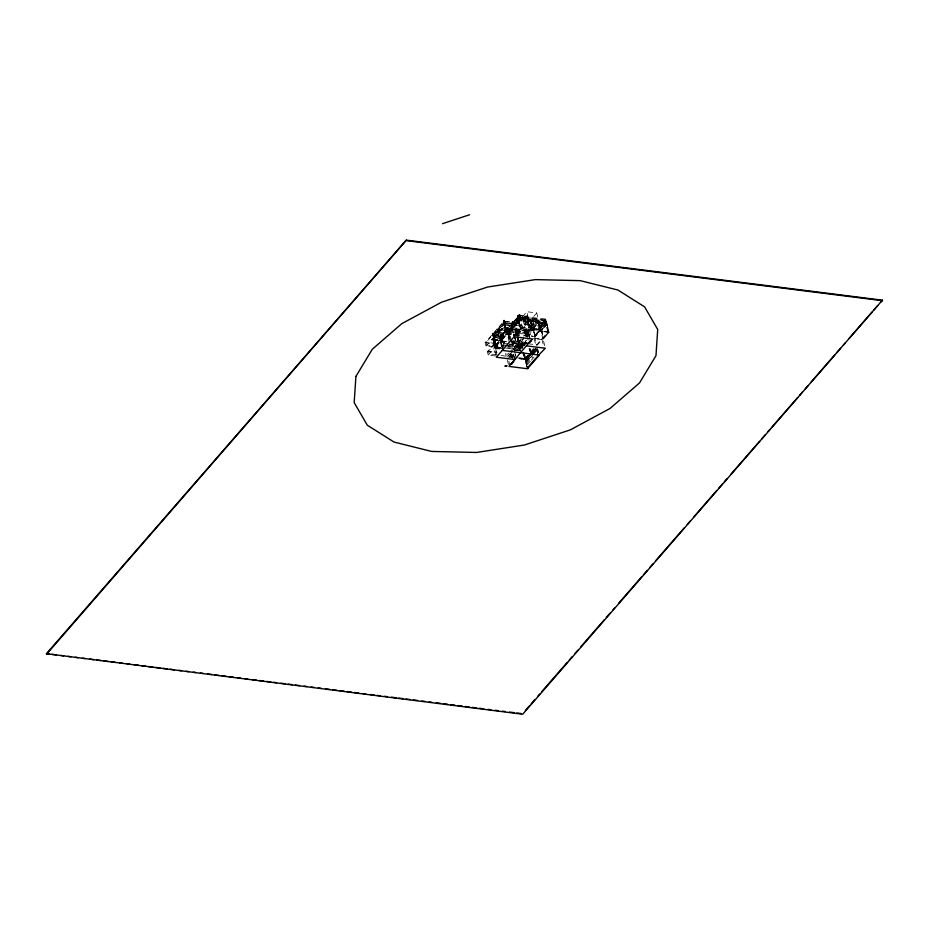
<?xml version="1.0" encoding="UTF-8"?>
<svg xmlns="http://www.w3.org/2000/svg" width="929" height="929" viewBox="0 0 929 929"><rect width="100%" height="100%" fill="white"/><g stroke="black" fill="none" stroke-linecap="round" stroke-linejoin="round"><path stroke-width="0.7" stroke-dasharray="4.64 3.48" d="M493.218 334.057L501.219 334.997L507.722 328.32L525.64 330.445L533.153 322.653L525.733 330.852L507.095 329.04M503.982 344.984L521.808 346.947M507.095 331.235L518.603 317.939L501.974 336.472L493.311 335.694L503.971 322.653C516.652 324.221 511.507 324.105 520.565 316.441M522.574 346.9L525.965 342.371M522.307 345.704L526.917 340.42M533.13 323.733L525.942 331.688L508.024 329.563L501.521 336.24L493.531 335.346L504.435 322.804L514.352 323.199M545.625 321.19L540.051 327.496L545.404 320.668L518.812 317.416L545.323 320.575M545.021 319.901L518.684 316.162L545.706 319.042L544.591 319.402L545.52 323.211L540.063 329.47M521.599 345.576L509.243 344.02M518.034 316.661L501.683 335.206L493.287 334.579L492.962 333.72M545.114 319.797L539.656 326.334L545.323 320.122M507.873 343.846L503.634 343.544L507.849 344.264M505.074 326.288L506.758 333.197L505.864 333.093L504.18 326.172L505.074 326.288L494.762 338.133L493.868 338.017L505.295 325.138L513.145 326.125L502.043 338.888L504.064 347.179L486.947 345.019L486.273 342.255L504.087 321.597L513.354 322.34L519.613 315.709L527.962 316.208L519.81 315.221L513.423 321.875L503.936 321.202L485.159 342.627L486.006 346.087L504.354 348.352M485.159 342.627L494.437 343.8L492.428 333.267L493.206 333.372L494.135 337.169L501.846 338.144L500.917 334.335L501.706 334.44L502.38 337.204L493.102 336.031L492.428 333.267M493.102 336.031L504.122 323.362L503.448 320.598L504.668 320.191L505.341 322.967L493.45 336.635L501.161 337.599L507.211 330.654L506.967 327.391L507.745 327.484L508.418 330.259L495.552 344.938L496.446 345.042L494.762 338.133M493.589 337.901L495.726 345.855L493.589 337.901L505.155 324.5L504.668 320.191M486.006 346.087L498.049 332.268L497.375 329.505L505.933 330.585L506.781 334.034M503.228 349.339L501.079 340.56L493.938 339.666L493.45 340.235L500.58 341.129L502.357 348.398L495.215 347.492L493.055 338.876L504.296 325.603L506.224 333.128M494.228 338.063L504.54 326.218M493.102 339.724L494.948 347.794L493.102 339.724L500.952 340.722L502.891 348.665M501.161 337.599L500.917 334.335M545.3 319.495L545.985 322.258L518.15 318.752L517.871 315.535L518.591 315.616L519.265 318.392L518.545 318.299L517.871 315.535M503.959 346.006L501.706 334.44M507.211 330.654L507.989 330.759L507.745 327.484M514.62 324.128L520.565 317.3L519.892 314.536L518.777 314.815L519.45 317.579L513.4 324.535L512.727 321.771L513.946 321.364L514.62 324.128L505.341 322.967M495.331 355.97L488.189 355.075L487.353 351.615L493.299 344.775L491.952 339.248L501.23 340.42L502.914 347.33M518.312 316.963L499.965 338.04L499.245 337.947L511.147 324.279L514.178 336.728M515.316 335.741L520.867 329.354L518.591 315.616M494.437 343.8L494.832 343.335L486.273 342.255M506.909 341.756L501.195 341.036L520.484 318.717L519.892 314.536M496.272 354.913L489.13 354.019L488.457 351.243L494.007 344.868L493.299 344.775M509.197 341.884L506.653 331.967L520.554 316.859M495.912 344.984L507.896 331.188L526.441 333.534L537.473 320.865L520.484 318.717M547.808 332.083L545.787 323.791L534.686 336.542L507.617 333.093L507.362 332.059L519.357 318.275M495.505 346.099L506.758 333.197M488.189 355.075L494.681 347.632L494.007 344.868M495.087 347.179L500.243 341.257L498.211 332.954L515.34 335.114M500.638 340.804L512.134 327.589L511.461 324.825L520.019 325.905M495.215 347.492L495.714 346.923L493.938 339.666M518.382 320.923L520.472 328.924L518.382 320.923L507.675 333.221L509.278 339.875M504.691 342.487L500.406 341.953L495.25 347.876L497.27 356.167M509.115 338.435L507.849 333.244L519.381 320.459L527.231 321.446L529.263 329.749L523.712 336.124M536.73 312.968L532.236 318.136L533.838 324.709L533.049 324.616L533.304 325.649L524.223 324.5L522.365 316.894L526.871 311.726L536.73 312.968L540.527 328.529L539.819 328.436L545.764 321.608M508.314 333.383L518.626 321.539L520.31 328.448L513.749 335.996M511.438 340.525L509.417 332.234L520.519 319.471L537.868 321.364L529.925 320.493M510.532 340.362L508.848 333.453L519.16 321.608L518.266 321.492L519.95 328.413L513.389 335.95M527.997 317.277L527.358 317.973L523.782 317.463L524.409 316.766L527.997 317.277L529.751 324.476L529.124 325.173L525.535 324.674L523.782 317.463L525.826 324.558L529.425 324.825M523.968 317.706L525.919 324.465M487.353 351.615L497.027 352.323L488.457 351.243M527.219 318.124L527.66 317.625L530.68 329.923L523.282 338.435M513.876 334.428L515.967 341.477L519.311 341.791M498.049 332.268L517.604 334.765L514.109 334.626L515.816 341.651M524.223 324.5L528.392 319.715L526.871 311.726M514.051 336.077L520.693 328.669M514.283 336.054L527.231 321.446M516.187 334.173L522.226 327.229L519.114 314.432M515.862 335.137L521.413 328.761L519.381 320.459M516.071 335.218L522.551 327.774L520.519 319.471M529.878 319.901L525.675 324.732L524.002 317.672M517.36 335.044L517.801 334.533L519.381 341.721M529.971 321.329L530.459 320.76L532.317 328.367L531.818 328.936L529.971 321.329L538.704 322.433L540.562 330.039L535.29 336.542L540.841 330.167L538.82 321.864L533.269 328.239L535.29 336.542M533.141 320.319L528.938 325.15L527.266 318.078M507.884 330.863L525.663 333.105L525.524 329.725L526.302 329.83L526.975 332.594L508.418 330.259M514.411 334.277L515.641 341.628L515.084 339.19M526.302 329.83L524.99 330.341M533.443 324.012L526.046 332.094L507.397 330.283M525.663 333.105L533.049 324.616M501.033 355.517L506.259 356.179L509.034 352.985M509.963 351.917L517.36 343.416L516.35 339.271M510.311 341.512L518.161 342.499L522.783 337.192M526.975 332.594L533.838 324.709M513.238 349.049L517.534 344.113L511.821 343.393M520.345 351.499L518.324 343.196L523.875 336.821M524.804 335.752L529.425 330.434L512.297 328.274L514.759 338.028M507.594 356.434L510.462 353.159M511.391 352.103L522.888 338.864M537.821 322.328L532.665 328.251L534.512 335.857L535.406 335.961L533.548 328.355L538.704 322.433M508.778 355.981L513.412 350.663M514.329 349.606L518.963 344.287L524.664 345.007M521.099 348.909L519.752 343.382L524.049 338.435M535.116 336.519L533.095 328.216L538.646 321.84M529.658 336.437L529.077 334.045L528.357 333.952L526.348 336.263L527.207 336.414L528.473 334.266M526.522 336.286L528.531 333.976L529.275 337.088M526.662 336.344L528.589 334.277M512.645 357.166L512.007 354.564L511.298 354.472L509.278 356.782L511.368 354.483L512.239 358.083M514.608 350.488L520.345 350.581M526.929 336.379L529.077 334.045M538.599 322.92L538.1 323.489L546.844 324.593L541.688 330.515L543.546 338.121L542.652 338.005L540.806 330.399L546.449 323.907L528.659 321.631L517.558 334.382L519.578 342.685L526.72 343.579M509.696 356.887L511.507 354.797M509.858 356.899L512.007 354.564M508.082 346.517L521.808 348.247L521.123 345.483L522.237 345.123M522.504 348.305L521.843 345.576L526.604 340.142M539.749 326.23L545.195 319.971M523.503 345.832L526.278 342.638M521.808 348.247L521.529 345.031M524.049 345.669L526.824 342.476M540.016 327.322L545.462 321.051M539.714 329.435L540.527 329.412L522.226 327.229M540.527 328.529L546.473 321.689L518.649 318.182M534.512 335.857L539.668 329.934M535.15 335.81L540.306 329.888M538.065 322.642L546.728 323.606L548.702 332.199L543.256 338.679L548.981 332.315M541.34 330.469L546.96 324.024L541.235 330.376L543.256 338.679M527.393 355.552L524.316 359.082L522.772 352.741M530.819 351.615L533.362 348.689M528.148 343.765L536.707 344.845L548.307 331.514L540.457 330.527L538.448 322.282M527.974 355.563L525.442 358.466L524.827 355.935M543.186 338.075L548.342 332.152L546.449 323.907M515.189 354.239L516.199 358.397L524.862 359.36L519.148 358.64M530.529 352.823L524.978 359.209L519.079 358.42M531.458 351.766L534.233 348.572M536.881 345.542L542.025 339.608L533.467 338.528M548.644 332.025L540.179 330.829M529.948 348.654L530.958 352.799L525.408 359.175L531.144 352.823M544.708 345.669L543.14 339.248L549.085 332.408L546.473 321.689M531.725 352.846L525.384 360.127L530.633 355.017M532.631 351.801L536.265 347.632M530.041 354.936L525.512 360.15L526.789 365.422M530.947 353.903L535.476 348.689M532.282 352.765L525.849 360.162L527.951 368.209M533.211 351.708L536.881 347.481M525.988 360.173L532.422 352.788M533.339 351.731L535.174 349.618M531.539 353.972L535.162 349.803M525.826 361.462L530.366 356.26M531.272 355.215L535.801 350.012M526.325 361.369L527.335 360.208L526.464 361.95M533.513 353.113L534.523 351.952L533.652 353.694M531.121 356.608L530.111 357.77L529.971 357.189M526.151 362.786L533.397 354.448M534.303 353.403L537.032 350.279M526.476 364.098L532.816 356.806M527.695 364.377L530.424 361.253M531.33 360.208L534.047 357.084M524.409 316.766L525.977 324.384M518.777 314.815L519.555 314.919M517.476 315.988L518.196 316.081M522.365 316.894L532.236 318.136M523.747 317.509L527.463 317.846L529.124 325.173M520.565 317.3L528.473 318.299M519.45 317.579L528.136 318.682M537.856 321.829L530.366 320.877L532.212 328.483M545.52 323.211L519.114 319.878L495.273 347.249L496.632 352.788M503.448 320.598L504.238 320.691M512.727 321.771L513.505 321.864L514.434 325.673L505.155 324.5M504.122 323.362L520.414 325.44M532.317 328.367L539.459 329.272L538.959 329.841L537.101 322.235M532.05 328.669L540.608 329.749L531.945 328.785L530.018 320.377M522.551 327.774L540.841 330.167M540.806 330.399L541.688 330.515M512.134 327.589L529.263 329.749M530.68 329.923L548.702 332.199M549.085 332.408L530.54 330.074L532.096 336.495M506.537 327.891L507.315 327.983M506.653 331.967L507.362 332.059M509.417 332.234L526.546 334.394L537.647 321.631L539.958 331.096M509.452 339.886L507.849 333.244L508.848 333.453M507.071 333.697L517.418 334.974M516.768 335.299L519.625 335.659M525.326 336.379L528.183 336.739M534.581 338.168L543.14 339.248M491.987 333.766L492.776 333.871L493.45 336.635M500.487 334.835L501.265 334.939M502.043 338.888L494.193 337.901L496.214 346.192M512.866 340.711L528.566 342.685M510.335 340.897L528.171 343.149M493.055 338.876L502.334 340.049L496.388 346.889L497.735 352.416M493.009 339.84L506.34 341.524M512.611 342.476L518.324 343.196M519.752 343.382L525.454 344.102M500.243 341.257L505.945 341.977M511.658 342.696L517.36 343.416M524.502 344.311L518.788 343.591L517.778 339.445M500.092 341.407L505.794 342.127M511.507 342.847L518.637 343.742M521.123 345.483L521.843 345.576M509.22 344.438L521.564 345.994M508.128 345.414L521.761 346.958M505.736 345.716L522.911 347.887M507.524 347.62L522.621 349.525M495.714 346.923L502.844 347.829M505.666 348.061L519.938 349.85M521.448 350.965L514.271 349.978L515.618 355.517M494.681 347.632L500.963 348.596M514.167 350.094L518.452 350.639M499.848 348.956L494.147 348.236L496.33 357.224M514.318 357.189L507.687 356.353L507.013 353.589M519.578 357.851L525.698 358.629L524.78 354.82M516.768 357.746L524.618 358.745M507.849 357.05L512.134 357.584M526.162 323.977L529.751 324.476M505.736 330.805L506.433 333.546M495.029 343.115L495.726 345.855M545.706 319.042L546.38 321.806L545.66 321.713L544.986 318.949M546.728 323.606L548.807 332.292M548.11 331.746L546.252 324.14L538.402 323.153L540.26 330.759M541.41 330.399L543.43 338.69M537.868 321.364L540.086 330.945M542.025 339.608L544.057 347.911M534.686 336.542L536.707 344.845M537.891 349.687L538.565 352.451M537.02 347.504L538.901 355.621M537.531 350.163L538.193 352.846M534.233 338.841L535.58 344.369M536.707 348.967L537.763 353.357M536.846 350.036L538.019 354.843M527.521 317.776L529.24 324.802M529.425 330.434L531.109 337.355M529.007 334.034L530.389 339.956M528.74 334.301L529.425 337.111M528.357 333.952L529.158 337.076M525.524 329.725L528.125 340.119M530.134 348.677L530.807 351.441M529.669 348.735L530.296 351.278M529.042 348.781L529.658 351.325M525.524 340.757L526.151 343.324M519.16 321.608L520.844 328.518M526.093 360.22L527.707 366.804M523.724 352.265L525.593 359.198M524.165 355.11L527.486 368.743M523.886 354.715L526.998 367.501M523.073 352.405L524.757 359.477M517.708 336.449L519.079 342.069M518.963 344.287L520.31 349.815M513.168 321.271L520.205 350.163M516.803 336.972L518.161 342.499M513.145 326.125L515.177 334.428M517.534 344.113L519.218 351.023M506.967 327.391L509.661 338.133M513.632 354.425L514.887 359.569M508.279 333.221L509.998 340.304M513.389 354.181L514.399 358.327M507.954 333.337L509.638 340.258M505.295 325.138L507.327 333.441M503.89 320.099L506.328 330.12L497.05 328.959L499.245 337.947M511.833 354.541L513.296 360.545M511.67 354.82L512.471 357.642M511.298 354.472L512.169 358.071M508.871 361.195L509.882 365.341M507.373 359.976L508.941 366.398M505.585 353.403L506.259 356.179M500.359 337.575L501.033 340.339M499.965 338.04L502.554 348.166M500.406 341.953L502.426 350.245M493.763 337.924L495.552 344.938M493.647 340.002L495.412 347.26M518.556 320.946L520.472 328.924M529.24 358.025L528.38 359.767L529.24 358.025M536.265 349.954L535.394 351.696L536.265 349.954"/><path stroke-width="1.39" d="M46.45 653.668L406.31 240.135L882.422 300.183L522.69 714.238L46.45 653.668L49.33 654.028M46.578 654.19L406.31 240.135M530.285 341.175L528.102 343.463L530.761 341.233M528.485 343.393L530.459 341.326M511.403 363.913L513.377 361.846M513.598 361.067L511.751 364.075L511.031 363.994M538.309 355.552L527.312 368.035L528.02 368.128L527.486 368.743L508.941 366.398L528.369 343.37M525.419 710.43L529.228 706.052M531.133 703.868L534.93 699.491M537.786 696.216L539.691 694.021M541.595 691.838L567.305 662.296M569.21 660.113L572.067 656.826M574.923 653.54L577.78 650.265M580.637 646.979L604.431 619.631M606.335 617.437L610.144 613.07M613.001 609.784L614.905 607.601M618.714 603.223L641.556 576.967M643.46 574.772L647.269 570.406M650.126 567.12L652.982 563.833M655.839 560.559L684.406 527.73M687.263 524.455L690.119 521.169M693.928 516.791L716.77 490.535M718.674 488.352L722.483 483.974M724.388 481.791L727.244 478.505M731.053 474.127L759.608 441.31M761.513 439.115L765.322 434.749M768.178 431.462L770.083 429.279M771.987 427.085L797.697 397.554M799.602 395.359L802.459 392.073M805.304 388.798L808.16 385.512M811.017 382.237L834.823 354.878M836.727 352.695L840.536 348.317M843.393 345.042L845.297 342.847M849.106 338.47L871.948 312.214M873.852 310.031L877.661 305.653M880.518 302.366L882.422 300.183M442.529 223.68L469.563 214.762M406.437 240.657L882.55 300.706M530.122 341.152L530.831 341.245M530.192 341.291L532.723 339.062L514.178 336.728L496.33 357.224L514.887 359.569M526.778 345.902L545.335 348.236L538.193 355.54M502.287 350.396L539.389 355.075M538.971 355.54L527.951 368.209M512.947 361.787L513.76 361.764M52.198 654.399L56.518 654.933M60.838 655.479L63.706 655.851M68.026 656.385L70.906 656.757M75.214 657.291L78.094 657.662M82.414 658.208L85.282 658.568M89.602 659.114L93.922 659.66M96.79 660.02L101.11 660.565M103.99 660.925L108.298 661.471M111.178 661.831L115.498 662.377M119.806 662.923L122.686 663.283M127.006 663.829L129.874 664.189M134.194 664.734L138.502 665.28M141.382 665.64L145.702 666.186M148.57 666.546L152.89 667.092M155.77 667.452L160.078 667.997M162.958 668.357L167.278 668.903M170.146 669.275L174.466 669.809M178.786 670.355L181.654 670.715M185.974 671.261L188.854 671.632M193.162 672.166L196.042 672.538M200.362 673.084L203.23 673.444M207.55 673.989L211.87 674.535M214.738 674.895L219.058 675.441M221.938 675.801L226.246 676.347M229.126 676.707L233.446 677.253M237.754 677.798L240.634 678.158M244.954 678.704L247.822 679.064M252.142 679.61L256.45 680.156M259.33 680.516L263.65 681.062M266.53 681.421L270.838 681.967M273.718 682.327L276.598 682.699M280.906 683.233L285.226 683.779M288.106 684.15L292.414 684.685M295.294 685.056L299.602 685.59M303.922 686.136L306.802 686.508M311.11 687.042L313.99 687.414M318.31 687.959L321.179 688.319M325.498 688.865L329.818 689.411M332.687 689.771L337.006 690.317M339.886 690.677L344.194 691.222M347.074 691.582L351.394 692.128M354.263 692.488L358.582 693.034M362.902 693.58L365.771 693.94M370.09 694.486L374.399 695.031M377.279 695.391L380.158 695.751M384.478 696.297L387.347 696.657M391.666 697.203L395.975 697.749M398.855 698.109L403.174 698.654M406.054 699.014L410.363 699.56M413.242 699.932L417.551 700.466M421.871 701.012L424.75 701.383M429.059 701.918L431.939 702.289M436.258 702.835L440.567 703.369M443.447 703.741L447.766 704.287M450.635 704.646L454.955 705.192M457.834 705.552L462.143 706.098M465.023 706.458L469.342 707.004M472.211 707.364L476.531 707.91M479.41 708.27L483.719 708.815M488.039 709.361L490.918 709.721M495.227 710.267L498.107 710.627M502.426 711.173L505.295 711.533M509.615 712.078L513.923 712.624M516.803 712.984L521.123 713.53M355.912 376.408L354.181 402.605L367.292 425.215L393.989 442.041L431.637 451.436L476.565 452.458L524.362 445.026L570.36 429.86L610.051 408.458L639.558 382.887L655.979 355.679L657.72 329.481L644.598 306.86L617.913 290.034L580.253 280.651L535.336 279.617L487.539 287.049L441.53 302.215L401.839 323.629L372.343 349.188L355.912 376.408M505.109 366.072L506.816 365.875L505.109 366.072"/></g></svg>
